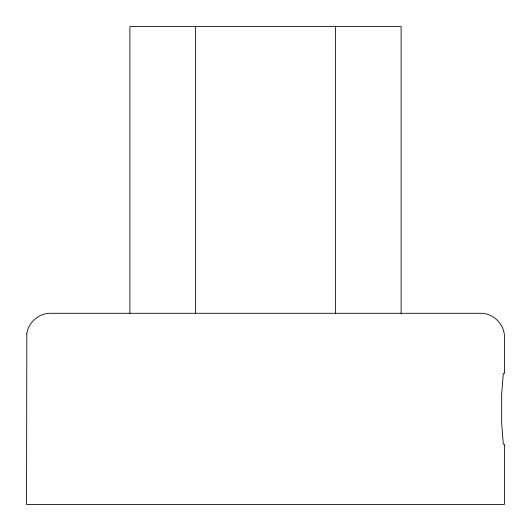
<?xml version="1.0" encoding="UTF-8"?>
<svg xmlns="http://www.w3.org/2000/svg" width="531" height="531" viewBox="0 0 531 531"><rect width="100%" height="100%" fill="white"/><g stroke="black" fill="none" stroke-linecap="round" stroke-linejoin="round"><path stroke-width="0.8" d="M401.104 313.29L401.104 26.55L129.896 26.55L129.896 313.29M335.406 26.55L335.406 313.29M195.594 26.55L195.594 313.29M26.835 333.455L26.55 504.45L504.45 504.45L504.45 444.195L503.302 444.195L501.669 423.499L501.669 394.241L503.302 373.545L504.45 373.545L504.45 337.185C504.696 324.414 493.326 313.044 480.555 313.29L50.445 313.29C39.015 313.144 28.488 322.151 26.835 333.455"/></g></svg>
